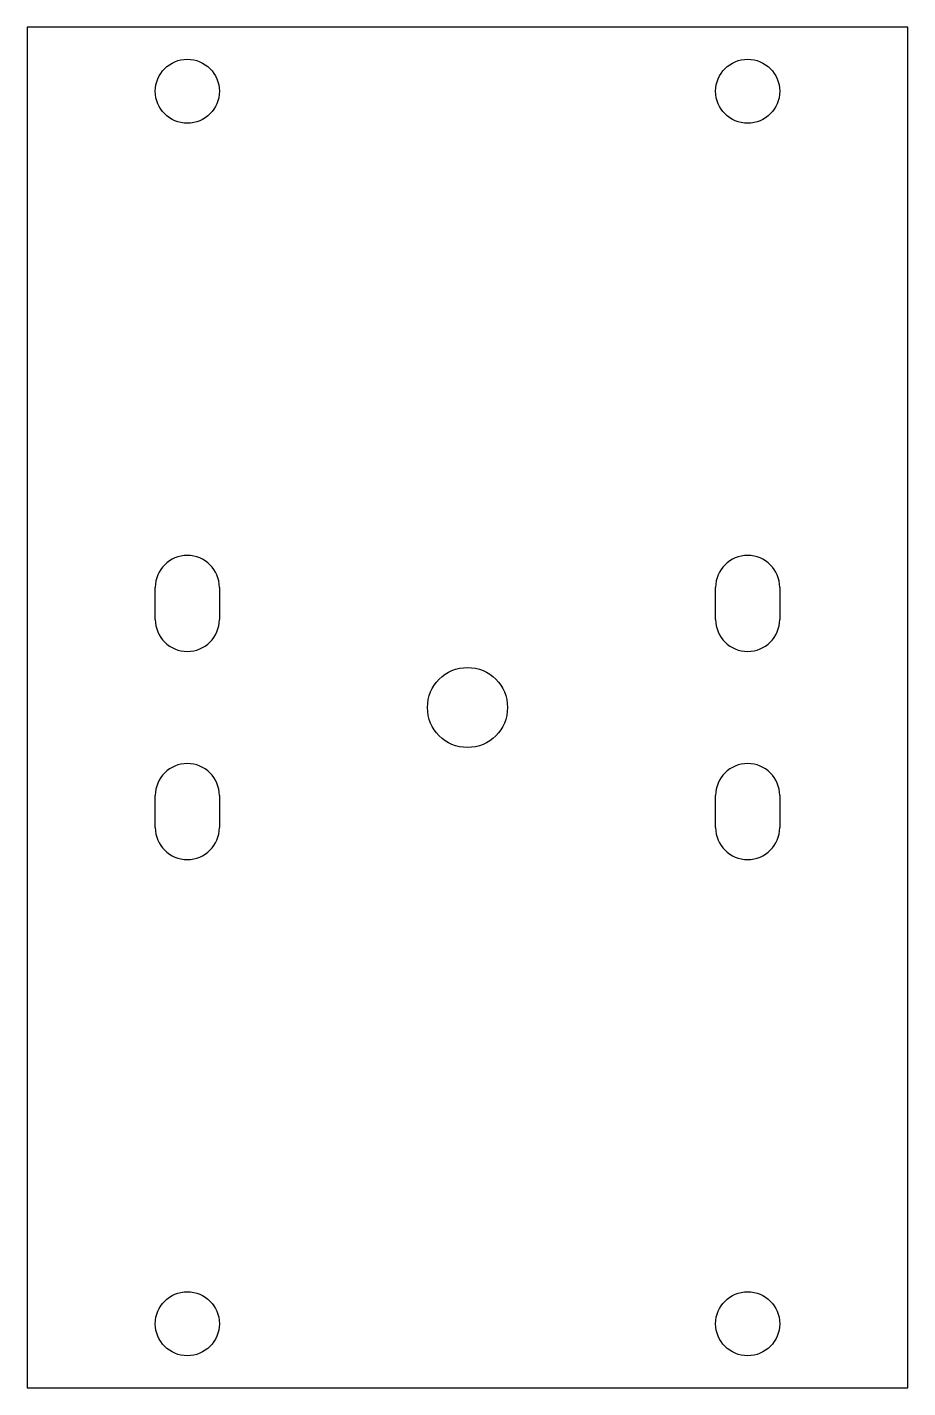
# Model space of a CAD drawing. Header units: millimetres. Extents: x -27.5 to 27.5, y -42.5 to 42.5.
import ezdxf

# ---------------------------------------------------------------- set-up
doc = ezdxf.new("R2010")
doc.units = ezdxf.units.MM

msp = doc.modelspace()

# ---------------------------------------------------------------- linework, layer by layer
at = {"color": 7, "linetype": 'Continuous', "lineweight": 25}
for p, q in [((27.5, 42.5), (-27.5, 42.5)), ((-27.5, 42.5), (-27.5, -42.5)), ((27.5, -42.5), (27.5, 42.5)), ((-19.5, 5.5), (-19.5, 7.5)), ((-15.5, 7.5), (-15.5, 5.5)), ((15.5, 5.5), (15.5, 7.5)), ((19.5, 7.5), (19.5, 5.5)), ((-19.5, -7.5), (-19.5, -5.5)), ((-15.5, -5.5), (-15.5, -7.5)), ((15.5, -7.5), (15.5, -5.5)), ((19.5, -5.5), (19.5, -7.5)), ((-27.5, -42.5), (27.5, -42.5))]:
    msp.add_line(p, q, dxfattribs=at)
for centre, radius in [((-17.5, 38.5), 2), ((17.5, 38.5), 2), ((0, 0), 2.5), ((-17.5, -38.5), 2), ((17.5, -38.5), 2)]:
    msp.add_circle(centre, radius, dxfattribs=at)
for centre, start, end in [((-17.5, 7.5), 0, 180), ((17.5, 7.5), 0, 180), ((-17.5, 5.5), 180, 0), ((17.5, 5.5), 180, 0), ((-17.5, -5.5), 0, 180), ((17.5, -5.5), 0, 180), ((-17.5, -7.5), 180, 0), ((17.5, -7.5), 180, 0)]:
    msp.add_arc(centre, 2, start, end, dxfattribs=at)

doc.saveas('drawing.dxf')
